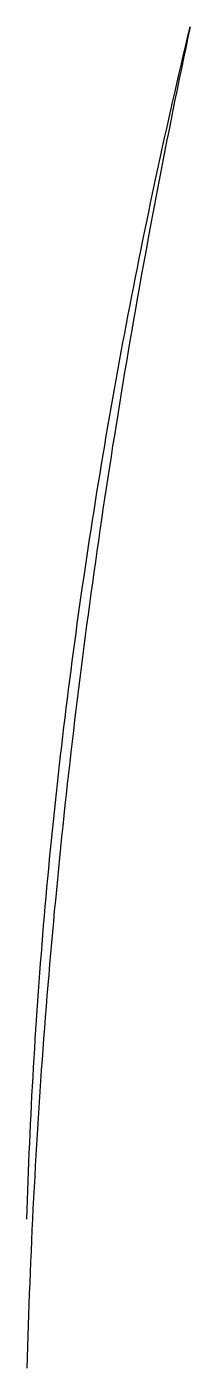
# Model space of a CAD drawing. Extents: x -4.83 to 4.83, y -5.56 to 3.84.
# Drawn here: x -0.64 to -0.6327, y 0.5797 to 0.64 of the extents above; entities that cross this region are included whole.
import ezdxf

# ---------------------------------------------------------------- set-up
doc = ezdxf.new("R2010")
doc.units = 0
doc.layers.get('0').update_dxf_attribs({"linetype": 'CONTINUOUS'})

# ---------------------------------------------------------------- blocks, each defined once
blk = doc.blocks.new('*U4')
for points in [[(-0.632687, 0.64, 1.32), (-0.632785, 0.639532, 1.32), (-0.632883, 0.639063, 1.32), (-0.632981, 0.638594, 1.32), (-0.633078, 0.638125, 1.32), (-0.633174, 0.637656, 1.32), (-0.63327, 0.637187, 1.32), (-0.633365, 0.636718, 1.32), (-0.63346, 0.636248, 1.32), (-0.633553, 0.635779, 1.32), (-0.633647, 0.635309, 1.32), (-0.633739, 0.634839, 1.32001), (-0.633832, 0.634369, 1.32001), (-0.633923, 0.633899, 1.32001), (-0.634014, 0.633429, 1.32001), (-0.634104, 0.632959, 1.32001), (-0.634194, 0.632488, 1.32001), (-0.634283, 0.632018, 1.32001), (-0.634371, 0.631547, 1.32002), (-0.634459, 0.631076, 1.32002), (-0.634546, 0.630605, 1.32002), (-0.634633, 0.630134, 1.32002), (-0.634719, 0.629663, 1.32002), (-0.634804, 0.629192, 1.32003), (-0.634888, 0.62872, 1.32003), (-0.634973, 0.628249, 1.32003), (-0.635056, 0.627777, 1.32003), (-0.635139, 0.627306, 1.32004), (-0.635221, 0.626834, 1.32004), (-0.635302, 0.626362, 1.32004), (-0.635383, 0.62589, 1.32004), (-0.635463, 0.625418, 1.32005), (-0.635543, 0.624945, 1.32005), (-0.635622, 0.624473, 1.32005), (-0.6357, 0.624, 1.32006), (-0.635778, 0.623528, 1.32006), (-0.635855, 0.623055, 1.32006), (-0.635932, 0.622582, 1.32007), (-0.636007, 0.622109, 1.32007), (-0.636082, 0.621636, 1.32008), (-0.636157, 0.621163, 1.32008), (-0.636231, 0.62069, 1.32008), (-0.636304, 0.620217, 1.32009), (-0.636376, 0.619743, 1.32009), (-0.636448, 0.61927, 1.3201), (-0.636519, 0.618796, 1.3201), (-0.63659, 0.618323, 1.3201), (-0.63666, 0.617849, 1.32011), (-0.636729, 0.617375, 1.32011), (-0.636798, 0.616901, 1.32012), (-0.636866, 0.616427, 1.32012), (-0.636933, 0.615953, 1.32013), (-0.636999, 0.615478, 1.32013), (-0.637065, 0.615004, 1.32014), (-0.637131, 0.61453, 1.32014), (-0.637195, 0.614055, 1.32015), (-0.637259, 0.613581, 1.32016), (-0.637322, 0.613106, 1.32016), (-0.637385, 0.612631, 1.32017), (-0.637447, 0.612156, 1.32017), (-0.637508, 0.611681, 1.32018), (-0.637568, 0.611206, 1.32018), (-0.637628, 0.610731, 1.32019), (-0.637688, 0.610256, 1.3202), (-0.637746, 0.609781, 1.3202), (-0.637804, 0.609305, 1.32021), (-0.637861, 0.60883, 1.32022), (-0.637917, 0.608354, 1.32022), (-0.637973, 0.607879, 1.32023), (-0.638028, 0.607403, 1.32024), (-0.638083, 0.606927, 1.32024), (-0.638136, 0.606451, 1.32025), (-0.638189, 0.605975, 1.32026), (-0.638242, 0.605499, 1.32026), (-0.638293, 0.605023, 1.32027), (-0.638344, 0.604547, 1.32028), (-0.638394, 0.604071, 1.32029), (-0.638444, 0.603595, 1.32029), (-0.638493, 0.603119, 1.3203), (-0.638541, 0.602642, 1.32031), (-0.638588, 0.602166, 1.32032), (-0.638635, 0.601689, 1.32033), (-0.638681, 0.601213, 1.32033), (-0.638726, 0.600736, 1.32034), (-0.638771, 0.600259, 1.32035), (-0.638815, 0.599782, 1.32036), (-0.638858, 0.599305, 1.32037), (-0.638901, 0.598829, 1.32038), (-0.638942, 0.598352, 1.32039), (-0.638983, 0.597875, 1.32039), (-0.639024, 0.597397, 1.3204), (-0.639063, 0.59692, 1.32041), (-0.639102, 0.596443, 1.32042), (-0.63914, 0.595966, 1.32043), (-0.639178, 0.595489, 1.32044), (-0.639215, 0.595011, 1.32045), (-0.639251, 0.594534, 1.32046), (-0.639286, 0.594056, 1.32047), (-0.63932, 0.593579, 1.32048), (-0.639354, 0.593101, 1.32049), (-0.639387, 0.592623, 1.3205), (-0.63942, 0.592146, 1.32051), (-0.639451, 0.591668, 1.32052), (-0.639482, 0.59119, 1.32053), (-0.639512, 0.590712, 1.32054), (-0.639542, 0.590235, 1.32055), (-0.639571, 0.589757, 1.32056), (-0.639598, 0.589279, 1.32057), (-0.639626, 0.588801, 1.32058), (-0.639652, 0.588323, 1.32059), (-0.639678, 0.587845, 1.3206), (-0.639703, 0.587366, 1.32062), (-0.639727, 0.586888, 1.32063), (-0.639751, 0.58641, 1.32064), (-0.639773, 0.585932, 1.32065), (-0.639795, 0.585454, 1.32066), (-0.639816, 0.584975, 1.32067), (-0.639837, 0.584497, 1.32068), (-0.639857, 0.584018, 1.3207), (-0.639876, 0.58354, 1.32071), (-0.639894, 0.583062, 1.32072), (-0.639911, 0.582583, 1.32073), (-0.639928, 0.582105, 1.32075), (-0.639944, 0.581626, 1.32076), (-0.639959, 0.581147, 1.32077), (-0.639974, 0.580669, 1.32078), (-0.639987, 0.58019, 1.3208), (-0.64, 0.579711, 1.32081)], [(-0.64, 0.58641, 1.57072), (-0.639987, 0.586837, 1.57071), (-0.639973, 0.587263, 1.5707), (-0.639959, 0.587689, 1.57068), (-0.639944, 0.588116, 1.57067), (-0.639928, 0.588542, 1.57066), (-0.639911, 0.588968, 1.57065), (-0.639894, 0.589395, 1.57064), (-0.639875, 0.589821, 1.57063), (-0.639856, 0.590247, 1.57062), (-0.639837, 0.590673, 1.57061), (-0.639816, 0.591099, 1.5706), (-0.639795, 0.591525, 1.57059), (-0.639773, 0.591951, 1.57058), (-0.63975, 0.592377, 1.57057), (-0.639726, 0.592803, 1.57056), (-0.639702, 0.593229, 1.57055), (-0.639677, 0.593655, 1.57054), (-0.639651, 0.594081, 1.57053), (-0.639625, 0.594506, 1.57052), (-0.639597, 0.594932, 1.57051), (-0.639569, 0.595358, 1.5705), (-0.639541, 0.595783, 1.57049), (-0.639511, 0.596209, 1.57048), (-0.639481, 0.596634, 1.57047), (-0.63945, 0.59706, 1.57046), (-0.639418, 0.597485, 1.57045), (-0.639386, 0.59791, 1.57044), (-0.639353, 0.598336, 1.57043), (-0.639319, 0.598761, 1.57043), (-0.639284, 0.599186, 1.57042), (-0.639249, 0.599611, 1.57041), (-0.639212, 0.600036, 1.5704), (-0.639176, 0.600461, 1.57039), (-0.639138, 0.600886, 1.57038), (-0.6391, 0.601311, 1.57037), (-0.639061, 0.601735, 1.57037), (-0.639021, 0.60216, 1.57036), (-0.638981, 0.602585, 1.57035), (-0.638939, 0.603009, 1.57034), (-0.638898, 0.603434, 1.57033), (-0.638855, 0.603858, 1.57033), (-0.638812, 0.604283, 1.57032), (-0.638768, 0.604707, 1.57031), (-0.638723, 0.605131, 1.5703), (-0.638678, 0.605555, 1.5703), (-0.638631, 0.605979, 1.57029), (-0.638585, 0.606403, 1.57028), (-0.638537, 0.606827, 1.57028), (-0.638489, 0.607251, 1.57027), (-0.63844, 0.607675, 1.57026), (-0.63839, 0.608099, 1.57025), (-0.63834, 0.608522, 1.57025), (-0.638289, 0.608946, 1.57024), (-0.638237, 0.609369, 1.57024), (-0.638185, 0.609792, 1.57023), (-0.638132, 0.610216, 1.57022), (-0.638078, 0.610639, 1.57022), (-0.638023, 0.611062, 1.57021), (-0.637968, 0.611485, 1.5702), (-0.637912, 0.611908, 1.5702), (-0.637856, 0.612331, 1.57019), (-0.637799, 0.612754, 1.57019), (-0.637741, 0.613176, 1.57018), (-0.637682, 0.613599, 1.57017), (-0.637623, 0.614022, 1.57017), (-0.637563, 0.614444, 1.57016), (-0.637502, 0.614866, 1.57016), (-0.637441, 0.615288, 1.57015), (-0.637379, 0.615711, 1.57015), (-0.637316, 0.616133, 1.57014), (-0.637253, 0.616555, 1.57014), (-0.637189, 0.616976, 1.57013), (-0.637125, 0.617398, 1.57013), (-0.637059, 0.61782, 1.57012), (-0.636993, 0.618241, 1.57012), (-0.636927, 0.618663, 1.57011), (-0.636859, 0.619084, 1.57011), (-0.636791, 0.619505, 1.57011), (-0.636723, 0.619926, 1.5701), (-0.636654, 0.620348, 1.5701), (-0.636584, 0.620768, 1.57009), (-0.636513, 0.621189, 1.57009), (-0.636442, 0.62161, 1.57008), (-0.63637, 0.622031, 1.57008), (-0.636298, 0.622451, 1.57008), (-0.636224, 0.622871, 1.57007), (-0.636151, 0.623292, 1.57007), (-0.636076, 0.623712, 1.57007), (-0.636001, 0.624132, 1.57006), (-0.635925, 0.624552, 1.57006), (-0.635849, 0.624972, 1.57006), (-0.635772, 0.625391, 1.57005), (-0.635694, 0.625811, 1.57005), (-0.635616, 0.62623, 1.57005), (-0.635537, 0.62665, 1.57004), (-0.635458, 0.627069, 1.57004), (-0.635377, 0.627488, 1.57004), (-0.635297, 0.627907, 1.57004), (-0.635215, 0.628326, 1.57003), (-0.635133, 0.628745, 1.57003), (-0.635051, 0.629163, 1.57003), (-0.634967, 0.629582, 1.57003), (-0.634883, 0.63, 1.57003), (-0.634799, 0.630418, 1.57002), (-0.634714, 0.630836, 1.57002), (-0.634628, 0.631254, 1.57002), (-0.634541, 0.631672, 1.57002), (-0.634454, 0.63209, 1.57002), (-0.634367, 0.632507, 1.57001), (-0.634279, 0.632925, 1.57001), (-0.63419, 0.633342, 1.57001), (-0.6341, 0.633759, 1.57001), (-0.63401, 0.634176, 1.57001), (-0.63392, 0.634593, 1.57001), (-0.633828, 0.63501, 1.57001), (-0.633736, 0.635427, 1.57001), (-0.633644, 0.635843, 1.57), (-0.633551, 0.636259, 1.57), (-0.633457, 0.636676, 1.57), (-0.633363, 0.637092, 1.57), (-0.633268, 0.637508, 1.57), (-0.633173, 0.637923, 1.57), (-0.633077, 0.638339, 1.57), (-0.63298, 0.638754, 1.57), (-0.632883, 0.63917, 1.57), (-0.632785, 0.639585, 1.57), (-0.632687, 0.64, 1.57)], [(-0.632687, 0.64, 1.32), (-0.632785, 0.639532, 1.32), (-0.632883, 0.639063, 1.32), (-0.632981, 0.638594, 1.32), (-0.633078, 0.638125, 1.32), (-0.633174, 0.637656, 1.32), (-0.63327, 0.637187, 1.32), (-0.633365, 0.636718, 1.32), (-0.63346, 0.636248, 1.32), (-0.633553, 0.635779, 1.32), (-0.633647, 0.635309, 1.32), (-0.633739, 0.634839, 1.32001), (-0.633832, 0.634369, 1.32001), (-0.633923, 0.633899, 1.32001), (-0.634014, 0.633429, 1.32001), (-0.634104, 0.632959, 1.32001), (-0.634194, 0.632488, 1.32001), (-0.634283, 0.632018, 1.32001), (-0.634371, 0.631547, 1.32002), (-0.634459, 0.631076, 1.32002), (-0.634546, 0.630605, 1.32002), (-0.634633, 0.630134, 1.32002), (-0.634719, 0.629663, 1.32002), (-0.634804, 0.629192, 1.32003), (-0.634888, 0.62872, 1.32003), (-0.634973, 0.628249, 1.32003), (-0.635056, 0.627777, 1.32003), (-0.635139, 0.627306, 1.32004), (-0.635221, 0.626834, 1.32004), (-0.635302, 0.626362, 1.32004), (-0.635383, 0.62589, 1.32004), (-0.635463, 0.625418, 1.32005), (-0.635543, 0.624945, 1.32005), (-0.635622, 0.624473, 1.32005), (-0.6357, 0.624, 1.32006), (-0.635778, 0.623528, 1.32006), (-0.635855, 0.623055, 1.32006), (-0.635932, 0.622582, 1.32007), (-0.636007, 0.622109, 1.32007), (-0.636082, 0.621636, 1.32008), (-0.636157, 0.621163, 1.32008), (-0.636231, 0.62069, 1.32008), (-0.636304, 0.620217, 1.32009), (-0.636376, 0.619743, 1.32009), (-0.636448, 0.61927, 1.3201), (-0.636519, 0.618796, 1.3201), (-0.63659, 0.618323, 1.3201), (-0.63666, 0.617849, 1.32011), (-0.636729, 0.617375, 1.32011), (-0.636798, 0.616901, 1.32012), (-0.636866, 0.616427, 1.32012), (-0.636933, 0.615953, 1.32013), (-0.636999, 0.615478, 1.32013), (-0.637065, 0.615004, 1.32014), (-0.637131, 0.61453, 1.32014), (-0.637195, 0.614055, 1.32015), (-0.637259, 0.613581, 1.32016), (-0.637322, 0.613106, 1.32016), (-0.637385, 0.612631, 1.32017), (-0.637447, 0.612156, 1.32017), (-0.637508, 0.611681, 1.32018), (-0.637568, 0.611206, 1.32018), (-0.637628, 0.610731, 1.32019), (-0.637688, 0.610256, 1.3202), (-0.637746, 0.609781, 1.3202), (-0.637804, 0.609305, 1.32021), (-0.637861, 0.60883, 1.32022), (-0.637917, 0.608354, 1.32022), (-0.637973, 0.607879, 1.32023), (-0.638028, 0.607403, 1.32024), (-0.638083, 0.606927, 1.32024), (-0.638136, 0.606451, 1.32025), (-0.638189, 0.605975, 1.32026), (-0.638242, 0.605499, 1.32026), (-0.638293, 0.605023, 1.32027), (-0.638344, 0.604547, 1.32028), (-0.638394, 0.604071, 1.32029), (-0.638444, 0.603595, 1.32029), (-0.638493, 0.603119, 1.3203), (-0.638541, 0.602642, 1.32031), (-0.638588, 0.602166, 1.32032), (-0.638635, 0.601689, 1.32033), (-0.638681, 0.601213, 1.32033), (-0.638726, 0.600736, 1.32034), (-0.638771, 0.600259, 1.32035), (-0.638815, 0.599782, 1.32036), (-0.638858, 0.599305, 1.32037), (-0.638901, 0.598829, 1.32038), (-0.638942, 0.598352, 1.32039), (-0.638983, 0.597875, 1.32039), (-0.639024, 0.597397, 1.3204), (-0.639063, 0.59692, 1.32041), (-0.639102, 0.596443, 1.32042), (-0.63914, 0.595966, 1.32043), (-0.639178, 0.595489, 1.32044), (-0.639215, 0.595011, 1.32045), (-0.639251, 0.594534, 1.32046), (-0.639286, 0.594056, 1.32047), (-0.63932, 0.593579, 1.32048), (-0.639354, 0.593101, 1.32049), (-0.639387, 0.592623, 1.3205), (-0.63942, 0.592146, 1.32051), (-0.639451, 0.591668, 1.32052), (-0.639482, 0.59119, 1.32053), (-0.639512, 0.590712, 1.32054), (-0.639542, 0.590235, 1.32055), (-0.639571, 0.589757, 1.32056), (-0.639598, 0.589279, 1.32057), (-0.639626, 0.588801, 1.32058), (-0.639652, 0.588323, 1.32059), (-0.639678, 0.587845, 1.3206), (-0.639703, 0.587366, 1.32062), (-0.639727, 0.586888, 1.32063), (-0.639751, 0.58641, 1.32064), (-0.639773, 0.585932, 1.32065), (-0.639795, 0.585454, 1.32066), (-0.639816, 0.584975, 1.32067), (-0.639837, 0.584497, 1.32068), (-0.639857, 0.584018, 1.3207), (-0.639876, 0.58354, 1.32071), (-0.639894, 0.583062, 1.32072), (-0.639911, 0.582583, 1.32073), (-0.639928, 0.582105, 1.32075), (-0.639944, 0.581626, 1.32076), (-0.639959, 0.581147, 1.32077), (-0.639974, 0.580669, 1.32078), (-0.639987, 0.58019, 1.3208), (-0.64, 0.579711, 1.32081)], [(-0.64, 0.58641, 1.57072), (-0.639987, 0.586837, 1.57071), (-0.639973, 0.587263, 1.5707), (-0.639959, 0.587689, 1.57068), (-0.639944, 0.588116, 1.57067), (-0.639928, 0.588542, 1.57066), (-0.639911, 0.588968, 1.57065), (-0.639894, 0.589395, 1.57064), (-0.639875, 0.589821, 1.57063), (-0.639856, 0.590247, 1.57062), (-0.639837, 0.590673, 1.57061), (-0.639816, 0.591099, 1.5706), (-0.639795, 0.591525, 1.57059), (-0.639773, 0.591951, 1.57058), (-0.63975, 0.592377, 1.57057), (-0.639726, 0.592803, 1.57056), (-0.639702, 0.593229, 1.57055), (-0.639677, 0.593655, 1.57054), (-0.639651, 0.594081, 1.57053), (-0.639625, 0.594506, 1.57052), (-0.639597, 0.594932, 1.57051), (-0.639569, 0.595358, 1.5705), (-0.639541, 0.595783, 1.57049), (-0.639511, 0.596209, 1.57048), (-0.639481, 0.596634, 1.57047), (-0.63945, 0.59706, 1.57046), (-0.639418, 0.597485, 1.57045), (-0.639386, 0.59791, 1.57044), (-0.639353, 0.598336, 1.57043), (-0.639319, 0.598761, 1.57043), (-0.639284, 0.599186, 1.57042), (-0.639249, 0.599611, 1.57041), (-0.639212, 0.600036, 1.5704), (-0.639176, 0.600461, 1.57039), (-0.639138, 0.600886, 1.57038), (-0.6391, 0.601311, 1.57037), (-0.639061, 0.601735, 1.57037), (-0.639021, 0.60216, 1.57036), (-0.638981, 0.602585, 1.57035), (-0.638939, 0.603009, 1.57034), (-0.638898, 0.603434, 1.57033), (-0.638855, 0.603858, 1.57033), (-0.638812, 0.604283, 1.57032), (-0.638768, 0.604707, 1.57031), (-0.638723, 0.605131, 1.5703), (-0.638678, 0.605555, 1.5703), (-0.638631, 0.605979, 1.57029), (-0.638585, 0.606403, 1.57028), (-0.638537, 0.606827, 1.57028), (-0.638489, 0.607251, 1.57027), (-0.63844, 0.607675, 1.57026), (-0.63839, 0.608099, 1.57025), (-0.63834, 0.608522, 1.57025), (-0.638289, 0.608946, 1.57024), (-0.638237, 0.609369, 1.57024), (-0.638185, 0.609792, 1.57023), (-0.638132, 0.610216, 1.57022), (-0.638078, 0.610639, 1.57022), (-0.638023, 0.611062, 1.57021), (-0.637968, 0.611485, 1.5702), (-0.637912, 0.611908, 1.5702), (-0.637856, 0.612331, 1.57019), (-0.637799, 0.612754, 1.57019), (-0.637741, 0.613176, 1.57018), (-0.637682, 0.613599, 1.57017), (-0.637623, 0.614022, 1.57017), (-0.637563, 0.614444, 1.57016), (-0.637502, 0.614866, 1.57016), (-0.637441, 0.615288, 1.57015), (-0.637379, 0.615711, 1.57015), (-0.637316, 0.616133, 1.57014), (-0.637253, 0.616555, 1.57014), (-0.637189, 0.616976, 1.57013), (-0.637125, 0.617398, 1.57013), (-0.637059, 0.61782, 1.57012), (-0.636993, 0.618241, 1.57012), (-0.636927, 0.618663, 1.57011), (-0.636859, 0.619084, 1.57011), (-0.636791, 0.619505, 1.57011), (-0.636723, 0.619926, 1.5701), (-0.636654, 0.620348, 1.5701), (-0.636584, 0.620768, 1.57009), (-0.636513, 0.621189, 1.57009), (-0.636442, 0.62161, 1.57008), (-0.63637, 0.622031, 1.57008), (-0.636298, 0.622451, 1.57008), (-0.636224, 0.622871, 1.57007), (-0.636151, 0.623292, 1.57007), (-0.636076, 0.623712, 1.57007), (-0.636001, 0.624132, 1.57006), (-0.635925, 0.624552, 1.57006), (-0.635849, 0.624972, 1.57006), (-0.635772, 0.625391, 1.57005), (-0.635694, 0.625811, 1.57005), (-0.635616, 0.62623, 1.57005), (-0.635537, 0.62665, 1.57004), (-0.635458, 0.627069, 1.57004), (-0.635377, 0.627488, 1.57004), (-0.635297, 0.627907, 1.57004), (-0.635215, 0.628326, 1.57003), (-0.635133, 0.628745, 1.57003), (-0.635051, 0.629163, 1.57003), (-0.634967, 0.629582, 1.57003), (-0.634883, 0.63, 1.57003), (-0.634799, 0.630418, 1.57002), (-0.634714, 0.630836, 1.57002), (-0.634628, 0.631254, 1.57002), (-0.634541, 0.631672, 1.57002), (-0.634454, 0.63209, 1.57002), (-0.634367, 0.632507, 1.57001), (-0.634279, 0.632925, 1.57001), (-0.63419, 0.633342, 1.57001), (-0.6341, 0.633759, 1.57001), (-0.63401, 0.634176, 1.57001), (-0.63392, 0.634593, 1.57001), (-0.633828, 0.63501, 1.57001), (-0.633736, 0.635427, 1.57001), (-0.633644, 0.635843, 1.57), (-0.633551, 0.636259, 1.57), (-0.633457, 0.636676, 1.57), (-0.633363, 0.637092, 1.57), (-0.633268, 0.637508, 1.57), (-0.633173, 0.637923, 1.57), (-0.633077, 0.638339, 1.57), (-0.63298, 0.638754, 1.57), (-0.632883, 0.63917, 1.57), (-0.632785, 0.639585, 1.57), (-0.632687, 0.64, 1.57)]]:
    blk.add_polyline3d(points)

msp = doc.modelspace()

# ---------------------------------------------------------------- block references
msp.add_blockref('*U4', (0, 0))

doc.saveas('drawing.dxf')
